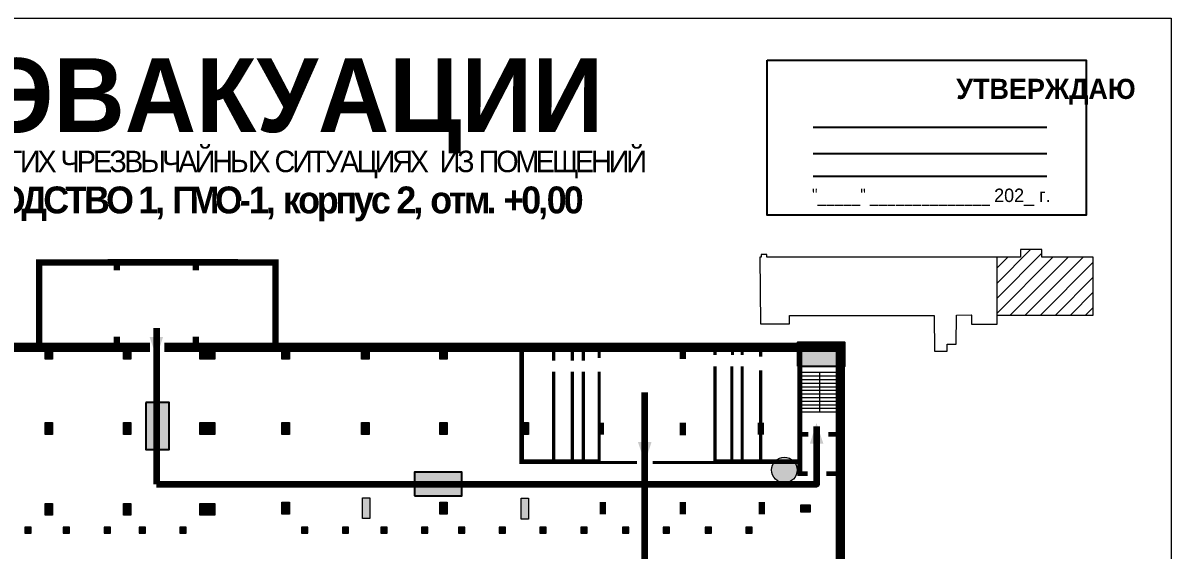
# Model space of a CAD drawing. Header units: millimetres. Extents: x 13810 to 67229, y 12374 to 21950.
# Drawn here: x 37443.2 to 37785, y 13994.2 to 14151.3 of the extents above; entities that cross this region are included whole.
import ezdxf

# ---------------------------------------------------------------- set-up
doc = ezdxf.new("R2010")
doc.units = ezdxf.units.MM
doc.layers.add('План_Штампы', color=7, linetype='Continuous')
doc.styles.add('обычный', font='arial.ttf')

# ---------------------------------------------------------------- blocks, each defined once
blk = doc.blocks.new('A$C32E8229D')
at = {"true_color": 0xffffff}
blk.add_hatch(color=7, dxfattribs=at).paths.add_polyline_path([(0, 0), (0, -8), (16, -8), (16, 0)])
h = blk.add_hatch(color=126)
h.paths.add_polyline_path([(0.2, -0.2), (15.8, -0.2), (15.8, -7.8), (0.2, -7.8)])
h.paths.add_polyline_path([(13.49, -2.05), (12.08, -2.05), (11.37, -2.63, 0.162397), (11.29, -2.84), (11.29, -3.63), (10.35, -3.63), (10.35, -4.05), (11.68, -4.05), (11.68, -3.48), (12.26, -4.28), (11.29, -5.1), (11.29, -6.78), (11.85, -6.78), (11.85, -5.44), (12.8, -4.64), (12.8, -5.94), (14.46, -5.94), (14.46, -5.39), (13.45, -5.39), (13.45, -3.97), (12.46, -2.59), (13.15, -2.59), (13.69, -3.34), (14.18, -3)], flags=16)
h.paths.add_polyline_path([(10.74, -1.82, 1), (11.8, -1.82, 1)], flags=16)
h.paths.add_polyline_path([(9.39, -3.59), (5.99, -3.59), (6.56, -3.03), (5.91, -3.03), (5.1, -3.83), (5.91, -4.64), (6.56, -4.64), (5.99, -4.09), (9.39, -4.09)], flags=16)
h.paths.add_polyline_path([(4.29, -1.08), (1.72, -1.08), (1.72, -6.6), (4.29, -6.6)], flags=16)
at = {"color": 126}
blk.add_lwpolyline([(16, -8), (0, -8), (0, 0), (16, 0)], close=True, dxfattribs=at)
blk = doc.blocks.new('A$C7B4425F7')
at = {"true_color": 0xffffff}
blk.add_hatch(color=7, dxfattribs=at).paths.add_polyline_path([(0, 0), (-16, 0), (-16, -8), (0, -8)])
h = blk.add_hatch(color=126)
h.paths.add_polyline_path([(-0.2, -0.2), (-15.8, -0.2), (-15.8, -7.8), (-0.2, -7.8)])
h.paths.add_polyline_path([(-11.76, -2.03), (-11.76, -3.66), (-11.17, -3.66, -0.568275), (-11.17, -6.18), (-12.58, -6.18), (-12.58, -2.03)], flags=16)
h.paths.add_polyline_path([(-13.33, -4.12, -0.495768), (-13.59, -6.18), (-15.03, -6.18), (-15.03, -2.03), (-13.59, -2.03, -0.487973)], flags=16)
h.paths.add_polyline_path([(-10.25, -2.03), (-9.48, -2.03), (-9.48, -6.18), (-10.25, -6.18)], flags=16)
h.paths.add_polyline_path([(-13.84, -3.69), (-14.24, -3.69), (-14.24, -3.03), (-13.9, -3.03, -0.692621)], flags=0)
h.paths.add_polyline_path([(-9.15, -2.03), (-8.4, -2.03), (-8.04, -3.07), (-7.68, -2.03), (-6.93, -2.03), (-7.64, -4.1), (-6.93, -6.18), (-7.68, -6.18), (-8.04, -5.14), (-8.4, -6.18), (-9.15, -6.18), (-8.44, -4.1)], flags=16)
h.paths.add_polyline_path([(-11.76, -4.46), (-11.42, -4.46, -0.692621), (-11.36, -5.12), (-11.76, -5.12)], flags=0)
h.paths.add_polyline_path([(-13.9, -5.2), (-14.24, -5.2), (-14.24, -4.55), (-13.84, -4.55, -0.708038)], flags=0)
edge = h.paths.add_edge_path(flags=16)
edge.add_ellipse((-5.51, -4.08), major_axis=(0, 2.05), ratio=0.586184, start_angle=0, end_angle=360)
edge = h.paths.add_edge_path(flags=0)
edge.add_ellipse((-5.51, -4.08), major_axis=(0, 1.14), ratio=0.454828, start_angle=0, end_angle=360)
h.paths.add_polyline_path([(-4.13, -4.96, 0.377264), (-3.48, -4.52, 0.0555), (-3.16, -2.03), (-1.66, -2.03), (-1.66, -4.96), (-0.96, -4.96), (-0.96, -7.01), (-1.75, -7.01), (-1.75, -6.18), (-3.3, -6.18), (-3.3, -7.02), (-4.13, -7.02)], flags=16)
h.paths.add_polyline_path([(-2.73, -2.91), (-2.28, -2.91), (-2.28, -4.96), (-3.05, -4.96, 0.079136)], flags=0)
at = {"color": 126}
blk.add_lwpolyline([(-16, -8), (0, -8), (0, 0), (-16, 0)], close=True, dxfattribs=at)
blk = doc.blocks.new('A$C7B8C2D5B')
at = {"lineweight": 0}
h = blk.add_hatch(color=5, dxfattribs=at)
h.dxf.hatch_style = 1
h.paths.add_polyline_path([(1.4, -3.02, 1), (-2.11, -3.02, 1)])
at = {"color": 5, "lineweight": 0}
blk.add_circle((-0.36, -3.02), 1.75, dxfattribs=at)

msp = doc.modelspace()

# ---------------------------------------------------------------- hatches: boundary and pattern name
at = {"lineweight": 0, "true_color": 0x000000}
h = msp.add_hatch(dxfattribs=at)
h.set_pattern_fill('ANSI31', color=18, angle=180)
h.set_pattern_definition([(225, (72651.9536, 27969.7167), (2.24506403, -2.24506403), [])])
h.paths.add_polyline_path([(37761.9, 14064.24), (37761.9, 14081.44), (37746.6, 14081.44), (37746.6, 14083.74), (37740.21, 14083.74), (37740.21, 14081.44), (37733.23, 14081.44), (37733.23, 14064.24)])
at = {"lineweight": 0}
h = msp.add_hatch(color=256, dxfattribs=at)
h.dxf.hatch_style = 1
h.paths.add_polyline_path([(37449.76, 14051.07), (37451.99, 14051.07), (37451.99, 14054.64), (37449.76, 14054.64)])
h = msp.add_hatch(color=256, dxfattribs=at)
h.dxf.hatch_style = 1
h.paths.add_polyline_path([(37473.08, 14051.07), (37475.3, 14051.07), (37475.3, 14054.64), (37473.08, 14054.64)])
h = msp.add_hatch(color=256, dxfattribs=at)
h.dxf.hatch_style = 1
h.paths.add_polyline_path([(37495.82, 14051.07), (37498.04, 14051.07), (37498.04, 14054.64), (37495.82, 14054.64)])
h = msp.add_hatch(color=256, dxfattribs=at)
h.dxf.hatch_style = 1
h.paths.add_polyline_path([(37498.04, 14051.07), (37500.27, 14051.07), (37500.27, 14054.64), (37498.04, 14054.64)])
h = msp.add_hatch(color=256, dxfattribs=at)
h.dxf.hatch_style = 1
h.paths.add_polyline_path([(37520.28, 14051.07), (37522.5, 14051.07), (37522.5, 14054.64), (37520.28, 14054.64)])
h = msp.add_hatch(color=256, dxfattribs=at)
h.dxf.hatch_style = 1
h.paths.add_polyline_path([(37544.03, 14051.07), (37546.25, 14051.07), (37546.25, 14054.64), (37544.03, 14054.64)])
h = msp.add_hatch(color=256, dxfattribs=at)
h.dxf.hatch_style = 1
h.paths.add_polyline_path([(37567.32, 14051.07), (37569.54, 14051.07), (37569.54, 14054.64), (37567.32, 14054.64)])
h = msp.add_hatch(color=256, dxfattribs=at)
h.dxf.hatch_style = 1
h.paths.add_polyline_path([(37449.76, 14028.65), (37451.99, 14028.65), (37451.99, 14032.22), (37449.76, 14032.22)])
h = msp.add_hatch(color=256, dxfattribs=at)
h.dxf.hatch_style = 1
h.paths.add_polyline_path([(37473.08, 14028.65), (37475.3, 14028.65), (37475.3, 14032.22), (37473.08, 14032.22)])
h = msp.add_hatch(color=256, dxfattribs=at)
h.dxf.hatch_style = 1
h.paths.add_polyline_path([(37495.82, 14028.65), (37498.04, 14028.65), (37498.04, 14032.22), (37495.82, 14032.22)])
h = msp.add_hatch(color=256, dxfattribs=at)
h.dxf.hatch_style = 1
h.paths.add_polyline_path([(37498.04, 14028.65), (37500.27, 14028.65), (37500.27, 14032.22), (37498.04, 14032.22)])
h = msp.add_hatch(color=256, dxfattribs=at)
h.dxf.hatch_style = 1
h.paths.add_polyline_path([(37520.28, 14028.65), (37522.5, 14028.65), (37522.5, 14032.22), (37520.28, 14032.22)])
h = msp.add_hatch(color=256, dxfattribs=at)
h.dxf.hatch_style = 1
h.paths.add_polyline_path([(37544.03, 14028.65), (37546.25, 14028.65), (37546.25, 14032.22), (37544.03, 14032.22)])
h = msp.add_hatch(color=256, dxfattribs=at)
h.dxf.hatch_style = 1
h.paths.add_polyline_path([(37567.32, 14028.65), (37569.54, 14028.65), (37569.54, 14032.22), (37567.32, 14032.22)])
h = msp.add_hatch(color=256, dxfattribs=at)
h.dxf.hatch_style = 1
h.paths.add_polyline_path([(37591.5, 14028.65), (37593.72, 14028.65), (37593.72, 14032.22), (37591.5, 14032.22)])
h = msp.add_hatch(color=256, dxfattribs=at)
h.dxf.hatch_style = 1
h.paths.add_polyline_path([(37449.76, 14004.59), (37451.99, 14004.59), (37451.99, 14008.15), (37449.76, 14008.15)])
h = msp.add_hatch(color=256, dxfattribs=at)
h.dxf.hatch_style = 1
h.paths.add_polyline_path([(37473.08, 14004.59), (37475.3, 14004.59), (37475.3, 14008.15), (37473.08, 14008.15)])
h = msp.add_hatch(color=256, dxfattribs=at)
h.dxf.hatch_style = 1
h.paths.add_polyline_path([(37495.82, 14004.59), (37498.04, 14004.59), (37498.04, 14008.15), (37495.82, 14008.15)])
h = msp.add_hatch(color=256, dxfattribs=at)
h.dxf.hatch_style = 1
h.paths.add_polyline_path([(37498.04, 14004.59), (37500.27, 14004.59), (37500.27, 14008.15), (37498.04, 14008.15)])
h = msp.add_hatch(color=256, dxfattribs=at)
h.dxf.hatch_style = 1
h.paths.add_polyline_path([(37520.28, 14004.9), (37522.5, 14004.9), (37522.5, 14008.46), (37520.28, 14008.46)])
h = msp.add_hatch(color=256, dxfattribs=at)
h.dxf.hatch_style = 1
h.paths.add_polyline_path([(37544.28, 14003.66), (37546.51, 14003.66), (37546.51, 14009.82), (37544.28, 14009.82)])
h = msp.add_hatch(color=256, dxfattribs=at)
h.dxf.hatch_style = 1
h.paths.add_polyline_path([(37567.32, 14004.9), (37569.54, 14004.9), (37569.54, 14008.46), (37567.32, 14008.46)])
h = msp.add_hatch(color=256, dxfattribs=at)
h.dxf.hatch_style = 1
h.paths.add_polyline_path([(37591.5, 14003.4), (37593.72, 14003.4), (37593.72, 14009.7), (37591.5, 14009.7)])
h = msp.add_hatch(color=256, dxfattribs=at)
h.dxf.hatch_style = 1
h.paths.add_polyline_path([(37674.83, 14005.51), (37677.61, 14005.51), (37677.61, 14007.74), (37674.83, 14007.74)])
h = msp.add_hatch(color=256, dxfattribs=at)
h.dxf.hatch_style = 1
h.paths.add_polyline_path([(37443.72, 14001.05), (37443.72, 13999.29), (37445.6, 13999.29), (37445.6, 14001.05)])
h = msp.add_hatch(color=256, dxfattribs=at)
h.dxf.hatch_style = 1
h.paths.add_polyline_path([(37455.18, 14001.05), (37455.18, 13999.29), (37457.05, 13999.29), (37457.05, 14001.05)])
h = msp.add_hatch(color=256, dxfattribs=at)
h.dxf.hatch_style = 1
h.paths.add_polyline_path([(37467.32, 14001.05), (37467.32, 13999.29), (37469.2, 13999.29), (37469.2, 14001.05)])
h = msp.add_hatch(color=256, dxfattribs=at)
h.dxf.hatch_style = 1
h.paths.add_polyline_path([(37477.75, 14001.05), (37477.75, 13999.29), (37479.62, 13999.29), (37479.62, 14001.05)])
h = msp.add_hatch(color=256, dxfattribs=at)
h.dxf.hatch_style = 1
h.paths.add_polyline_path([(37489.9, 14001.05), (37489.9, 13999.29), (37491.77, 13999.29), (37491.77, 14001.05)])
h = msp.add_hatch(color=256, dxfattribs=at)
h.dxf.hatch_style = 1
h.paths.add_polyline_path([(37526.13, 14001.05), (37526.13, 13999.29), (37528, 13999.29), (37528, 14001.05)])
h = msp.add_hatch(color=256, dxfattribs=at)
h.dxf.hatch_style = 1
h.paths.add_polyline_path([(37538.28, 14001.05), (37538.28, 13999.29), (37540.15, 13999.29), (37540.15, 14001.05)])
h = msp.add_hatch(color=256, dxfattribs=at)
h.dxf.hatch_style = 1
h.paths.add_polyline_path([(37549.73, 14001.05), (37549.73, 13999.29), (37551.6, 13999.29), (37551.6, 14001.05)])
h = msp.add_hatch(color=256, dxfattribs=at)
h.dxf.hatch_style = 1
h.paths.add_polyline_path([(37561.88, 14001.05), (37561.88, 13999.29), (37563.75, 13999.29), (37563.75, 14001.05)])
h = msp.add_hatch(color=256, dxfattribs=at)
h.dxf.hatch_style = 1
h.paths.add_polyline_path([(37572.85, 14001.05), (37572.85, 13999.29), (37574.73, 13999.29), (37574.73, 14001.05)])
h = msp.add_hatch(color=256, dxfattribs=at)
h.dxf.hatch_style = 1
h.paths.add_polyline_path([(37585, 14001.05), (37585, 13999.29), (37586.88, 13999.29), (37586.88, 14001.05)])
h = msp.add_hatch(color=256, dxfattribs=at)
h.dxf.hatch_style = 1
h.paths.add_polyline_path([(37597.13, 14001.05), (37597.13, 13999.29), (37599, 13999.29), (37599, 14001.05)])
h = msp.add_hatch(color=256, dxfattribs=at)
h.dxf.hatch_style = 1
h.paths.add_polyline_path([(37609.28, 14001.05), (37609.28, 13999.29), (37611.15, 13999.29), (37611.15, 14001.05)])
h = msp.add_hatch(color=256, dxfattribs=at)
h.dxf.hatch_style = 1
h.paths.add_polyline_path([(37621.7, 14001.05), (37621.7, 13999.29), (37623.57, 13999.29), (37623.57, 14001.05)])
h = msp.add_hatch(color=256, dxfattribs=at)
h.dxf.hatch_style = 1
h.paths.add_polyline_path([(37633.85, 14001.05), (37633.85, 13999.29), (37635.72, 13999.29), (37635.72, 14001.05)])
h = msp.add_hatch(color=256, dxfattribs=at)
h.dxf.hatch_style = 1
h.paths.add_polyline_path([(37646.32, 14001.05), (37646.32, 13999.29), (37648.19, 13999.29), (37648.19, 14001.05)])
h = msp.add_hatch(color=256, dxfattribs=at)
h.dxf.hatch_style = 1
h.paths.add_polyline_path([(37658.47, 14001.05), (37658.47, 13999.29), (37660.34, 13999.29), (37660.34, 14001.05)])

# ---------------------------------------------------------------- linework, layer by layer
at = {"color": 126, "lineweight": 0, "true_color": 0x008754}
msp.add_lwpolyline([(37185.05, 14152.64), (37785.05, 14152.64), (37785.05, 13757.64), (37185.05, 13757.64)], close=True, dxfattribs=at)
msp.add_lwpolyline([(37185.05, 14152.64), (37785.05, 14152.64), (37785.05, 13757.64), (37185.05, 13757.64)], close=True, dxfattribs=at)
msp.add_lwpolyline([(37185.05, 14152.64), (37785.05, 14152.64), (37785.05, 13757.64), (37185.05, 13757.64)], close=True, dxfattribs=at)
msp.add_lwpolyline([(37185.05, 14152.64), (37785.05, 14152.64), (37785.05, 13757.64), (37185.05, 13757.64)], close=True, dxfattribs=at)
msp.add_lwpolyline([(37664.76, 14140.21), (37759.77, 14140.21), (37759.77, 14094.01), (37664.76, 14094.01)], close=True)
for points in [[(37678.52, 14120.17), (37748.04, 14120.17)], [(37678.52, 14112.4), (37748.04, 14112.4)], [(37678.52, 14105.62), (37748.04, 14105.62)]]:
    msp.add_lwpolyline(points)
at = {"lineweight": 0}
for points in [[(37721.12, 14064.24), (37725.53, 14064.28), (37725.59, 14064.24), (37725.59, 14061.52), (37733.23, 14061.52), (37733.23, 14064.24), (37761.9, 14064.24), (37761.9, 14081.44), (37746.6, 14081.44), (37746.6, 14083.74), (37740.21, 14083.74), (37740.21, 14081.44), (37664.73, 14081.44), (37664.73, 14082.28), (37662.99, 14082.28), (37662.99, 14081.44), (37662.64, 14081.44), (37662.76, 14061.71), (37662.76, 14061.58), (37671.4, 14061.58), (37671.4, 14064.14), (37714.51, 14064.14), (37714.63, 14053.5), (37718.41, 14053.5), (37718.41, 14055.53), (37721.06, 14055.53), (37721.12, 14064.24)], [(37733.23, 14064.14), (37733.23, 14081.44)], [(37449.76, 14054.64), (37451.99, 14054.64), (37451.99, 14051.07), (37449.76, 14051.07), (37449.76, 14054.64)], [(37473.08, 14054.64), (37475.3, 14054.64), (37475.3, 14051.07), (37473.08, 14051.07), (37473.08, 14054.64)], [(37495.82, 14054.64), (37498.04, 14054.64), (37498.04, 14051.07), (37495.82, 14051.07), (37495.82, 14054.64)], [(37498.04, 14054.64), (37500.27, 14054.64), (37500.27, 14051.07), (37498.04, 14051.07), (37498.04, 14054.64)], [(37520.28, 14054.64), (37522.5, 14054.64), (37522.5, 14051.07), (37520.28, 14051.07), (37520.28, 14054.64)], [(37544.03, 14054.64), (37546.25, 14054.64), (37546.25, 14051.07), (37544.03, 14051.07), (37544.03, 14054.64)], [(37567.32, 14054.64), (37569.54, 14054.64), (37569.54, 14051.07), (37567.32, 14051.07), (37567.32, 14054.64)], [(37686.55, 14047.1), (37674.5, 14047.1)], [(37686.55, 14046.03), (37674.5, 14046.03)], [(37686.55, 14046.03), (37674.5, 14046.03)], [(37686.55, 14044.95), (37674.5, 14044.95)], [(37686.55, 14044.95), (37674.5, 14044.95)], [(37680.32, 14047.1), (37680.32, 14035.29)], [(37686.55, 14043.88), (37674.5, 14043.88)], [(37686.55, 14043.88), (37674.5, 14043.88)], [(37686.55, 14042.8), (37674.5, 14042.8)], [(37686.55, 14042.8), (37674.5, 14042.8)], [(37686.55, 14041.73), (37674.5, 14041.73)], [(37686.55, 14041.73), (37674.5, 14041.73)], [(37686.55, 14040.66), (37674.5, 14040.66)], [(37686.55, 14040.66), (37674.5, 14040.66)], [(37686.55, 14039.58), (37674.5, 14039.58)], [(37686.55, 14039.58), (37674.5, 14039.58)], [(37686.55, 14038.51), (37674.5, 14038.51)], [(37686.55, 14038.51), (37674.5, 14038.51)], [(37686.55, 14037.43), (37674.5, 14037.43)], [(37686.55, 14037.43), (37674.5, 14037.43)], [(37686.55, 14036.36), (37674.5, 14036.36)], [(37686.55, 14036.36), (37674.5, 14036.36)], [(37686.55, 14035.29), (37674.5, 14035.29)], [(37449.76, 14032.22), (37451.99, 14032.22), (37451.99, 14028.65), (37449.76, 14028.65), (37449.76, 14032.22)], [(37473.08, 14032.22), (37475.3, 14032.22), (37475.3, 14028.65), (37473.08, 14028.65), (37473.08, 14032.22)], [(37495.82, 14032.22), (37498.04, 14032.22), (37498.04, 14028.65), (37495.82, 14028.65), (37495.82, 14032.22)], [(37498.04, 14032.22), (37500.27, 14032.22), (37500.27, 14028.65), (37498.04, 14028.65), (37498.04, 14032.22)], [(37520.28, 14032.22), (37522.5, 14032.22), (37522.5, 14028.65), (37520.28, 14028.65), (37520.28, 14032.22)], [(37544.03, 14032.22), (37546.25, 14032.22), (37546.25, 14028.65), (37544.03, 14028.65), (37544.03, 14032.22)], [(37567.32, 14032.22), (37569.54, 14032.22), (37569.54, 14028.65), (37567.32, 14028.65), (37567.32, 14032.22)], [(37591.5, 14032.22), (37593.72, 14032.22), (37593.72, 14028.65), (37591.5, 14028.65), (37591.5, 14032.22)], [(37449.76, 14008.15), (37451.99, 14008.15), (37451.99, 14004.59), (37449.76, 14004.59), (37449.76, 14008.15)], [(37473.08, 14008.15), (37475.3, 14008.15), (37475.3, 14004.59), (37473.08, 14004.59), (37473.08, 14008.15)], [(37495.82, 14008.15), (37498.04, 14008.15), (37498.04, 14004.59), (37495.82, 14004.59), (37495.82, 14008.15)], [(37498.04, 14008.15), (37500.27, 14008.15), (37500.27, 14004.59), (37498.04, 14004.59), (37498.04, 14008.15)], [(37520.28, 14008.46), (37522.5, 14008.46), (37522.5, 14004.9), (37520.28, 14004.9), (37520.28, 14008.46)], [(37544.28, 14009.82), (37546.51, 14009.82), (37546.51, 14003.66), (37544.28, 14003.66), (37544.28, 14009.82)], [(37567.32, 14008.46), (37569.54, 14008.46), (37569.54, 14004.9), (37567.32, 14004.9), (37567.32, 14008.46)], [(37591.5, 14009.7), (37593.72, 14009.7), (37593.72, 14003.4), (37591.5, 14003.4), (37591.5, 14009.7)], [(37674.83, 14007.74), (37677.61, 14007.74), (37677.61, 14005.51), (37674.83, 14005.51), (37674.83, 14007.74)], [(37445.6, 14001.05), (37443.72, 14001.05), (37443.72, 13999.29), (37445.6, 13999.29), (37445.6, 14001.05)], [(37457.05, 14001.05), (37455.18, 14001.05), (37455.18, 13999.29), (37457.05, 13999.29), (37457.05, 14001.05)], [(37469.2, 14001.05), (37467.32, 14001.05), (37467.32, 13999.29), (37469.2, 13999.29), (37469.2, 14001.05)], [(37479.62, 14001.05), (37477.75, 14001.05), (37477.75, 13999.29), (37479.62, 13999.29), (37479.62, 14001.05)], [(37491.77, 14001.05), (37489.9, 14001.05), (37489.9, 13999.29), (37491.77, 13999.29), (37491.77, 14001.05)], [(37528, 14001.05), (37526.13, 14001.05), (37526.13, 13999.29), (37528, 13999.29), (37528, 14001.05)], [(37540.15, 14001.05), (37538.28, 14001.05), (37538.28, 13999.29), (37540.15, 13999.29), (37540.15, 14001.05)], [(37551.6, 14001.05), (37549.73, 14001.05), (37549.73, 13999.29), (37551.6, 13999.29), (37551.6, 14001.05)], [(37563.75, 14001.05), (37561.88, 14001.05), (37561.88, 13999.29), (37563.75, 13999.29), (37563.75, 14001.05)], [(37574.73, 14001.05), (37572.85, 14001.05), (37572.85, 13999.29), (37574.73, 13999.29), (37574.73, 14001.05)], [(37586.88, 14001.05), (37585, 14001.05), (37585, 13999.29), (37586.88, 13999.29), (37586.88, 14001.05)], [(37599, 14001.05), (37597.13, 14001.05), (37597.13, 13999.29), (37599, 13999.29), (37599, 14001.05)], [(37611.15, 14001.05), (37609.28, 14001.05), (37609.28, 13999.29), (37611.15, 13999.29), (37611.15, 14001.05)], [(37623.57, 14001.05), (37621.7, 14001.05), (37621.7, 13999.29), (37623.57, 13999.29), (37623.57, 14001.05)], [(37635.72, 14001.05), (37633.85, 14001.05), (37633.85, 13999.29), (37635.72, 13999.29), (37635.72, 14001.05)], [(37648.19, 14001.05), (37646.32, 14001.05), (37646.32, 13999.29), (37648.19, 13999.29), (37648.19, 14001.05)], [(37660.34, 14001.05), (37658.47, 14001.05), (37658.47, 13999.29), (37660.34, 13999.29), (37660.34, 14001.05)]]:
    msp.add_lwpolyline(points, dxfattribs=at)
for points, const_width in [([(37475.38, 14079.94), (37447.98, 14079.94), (37447.98, 14054.64)], 1.88), ([(37471.12, 14077.54), (37471.12, 14079.94)], 1.88), ([(37497.13, 14079.94), (37485.46, 14079.94)], 1.88), ([(37494.65, 14077.54), (37494.65, 14079.94)], 1.88), ([(37518.34, 14054.64), (37518.34, 14079.94), (37507.2, 14079.94)], 1.88), ([(37471.12, 14057.84), (37471.12, 14054.64)], 1.88), ([(37494.65, 14057.84), (37494.65, 14054.64)], 1.88), ([(37481.03, 14054.64), (37307.33, 14054.64)], 2.82), ([(37634.12, 13865.47), (37686.55, 13865.47), (37686.55, 14054.64), (37485.22, 14054.64)], 2.82), ([(37614.75, 14020.53), (37591.64, 14020.53), (37591.64, 14054.64)], 1.41), ([(37601.22, 14050.68), (37601.22, 14054.64)], 0.941), ([(37606.77, 14050.68), (37606.77, 14054.64)], 0.941), ([(37610.03, 14050.68), (37610.03, 14054.64)], 0.941), ([(37614.75, 14051.44), (37614.75, 14054.64)], 0.941), ([(37639.63, 14051.17), (37639.63, 14054.64)], 1.88), ([(37649.24, 14052.32), (37649.24, 14054.64)], 0.941), ([(37654.47, 14052.32), (37654.47, 14054.64)], 0.941), ([(37657.32, 14052.32), (37657.32, 14054.64)], 0.941), ([(37662.86, 14051.84), (37662.86, 14054.64)], 0.941), ([(37674.5, 14054.64), (37674.5, 14017), (37676.82, 14017)], 1.41), ([(37601.22, 14047.35), (37601.22, 14020.53)], 0.941), ([(37606.77, 14020.53), (37606.77, 14047.35)], 0.941), ([(37610.03, 14047.35), (37610.03, 14020.53)], 0.941), ([(37626.06, 14020.3), (37614.75, 14020.3), (37614.75, 14047.35)], 0.941), ([(37649.24, 14048.98), (37649.24, 14020.3), (37630.64, 14020.3)], 0.941), ([(37654.26, 14020.54), (37654.26, 14048.98)], 0.941), ([(37657.32, 14048.98), (37657.32, 14020.54)], 0.941), ([(37662.86, 14047.82), (37662.86, 14020.54)], 0.941), ([(37615.27, 14032.22), (37615.27, 14028.59)], 1.88), ([(37639.63, 14032.22), (37639.63, 14028.41)], 1.88), ([(37662.88, 14032.22), (37662.88, 14028.59)], 1.88), ([(37677.04, 14028.73), (37674.5, 14028.73)], 1.41), ([(37683.02, 14028.73), (37686.55, 14028.73)], 1.41), ([(37674.5, 14020.54), (37649.24, 14020.54)], 1.41), ([(37682.36, 14017), (37686.55, 14017)], 1.41), ([(37615.84, 14008.5), (37615.84, 14004.87)], 1.88), ([(37639.63, 14008.5), (37639.63, 14004.87)], 1.88), ([(37663.16, 14008.5), (37663.16, 14004.87)], 1.88)]:
    msp.add_lwpolyline(points, dxfattribs=dict(at, const_width=const_width))
at = {"lineweight": 100}
msp.add_lwpolyline([(37507.2, 14079.94), (37468.47, 14079.94)], dxfattribs=at)
at = {"color": 126, "lineweight": 100, "true_color": 0x008754}
for points in [[(37482.97, 14060.35), (37482.97, 14013.85)], [(37628.38, 13871.96), (37628.38, 14041.15)], [(37628.38, 14013.85), (37679.55, 14013.85), (37679.55, 14031.01)], [(37482.97, 14013.85), (37628.38, 14013.85)]]:
    msp.add_lwpolyline(points, dxfattribs=at)
at = {"layer": 'План_Штампы', "color": 126, "true_color": 0x008754}
for points in [[(37480.87, 14057.74), (37484.89, 14057.74), (37482.91, 14051.55)], [(37681.52, 14025.92), (37677.49, 14025.92), (37679.48, 14032.1)], [(37626.32, 14026.4), (37630.34, 14026.39), (37628.36, 14020.21)]]:
    msp.add_solid(points, dxfattribs=at)

# ---------------------------------------------------------------- block references
at = {"xscale": 2.177419353276491, "yscale": 2.177419353276491, "zscale": 2.177419353276491, "rotation": 180}
msp.add_blockref('A$C7B8C2D5B', (37669.13, 14011.51), dxfattribs=at)
at = {"layer": 'План_Штампы', "xscale": 0.8800000000000001, "yscale": 0.8800000000000001, "zscale": 0.8800000000000001}
msp.add_blockref('A$C7B4425F7', (37687.93, 14056.03), dxfattribs=at)
at = {"layer": 'План_Штампы', "color": 126, "true_color": 0x008754, "xscale": -0.8800000000000001, "yscale": 0.8800000000000001, "zscale": 0.8800000000000001, "rotation": 270}
msp.add_blockref('A$C32E8229D', (37486.75, 14024.15), dxfattribs=at)
at = {"layer": 'План_Штампы', "color": 126, "true_color": 0x008754, "xscale": -0.8800000000000001, "yscale": 0.8800000000000001, "zscale": 0.8800000000000001}
msp.add_blockref('A$C32E8229D', (37573.83, 14017.45), dxfattribs=at)

# ---------------------------------------------------------------- texts
at = {"lineweight": 0, "style": 'обычный'}
for s, insert, char_height, width, attachment_point in [('{\\fProxima Nova Rg|b1|i0|c204|p2;ПЛАН ЭВАКУАЦИИ}', (37338.86, 14140.74), 22, 493.8901, 1), ('\\pi-18,l18,t18;{\\fProxima Nova Rg|b1|i0|c204|p2;УТВЕРЖДАЮ\\H1.1997x; }', (37747.8, 14130.75), 6, 126.6484, 5), ('{\\fArial Narrow|b0|i0|c204|p34;"_____" ______________ \\fProxima Nova Rg|b0|i0|c204|p2;202_ г. }', (37713.67, 14099.33), 4, 78.6503, 5)]:
    msp.add_mtext(s, dxfattribs=dict(at, insert=insert, char_height=char_height, width=width, attachment_point=attachment_point))
at = {"color": 0, "lineweight": 0, "insert": (37490.6, 14113.33), "char_height": 8, "width": 449.2158, "attachment_point": 5, "style": 'обычный'}
msp.add_mtext('{\\fArial Black|b1|i0|c204|p34;\\H2x;\\T0.85;  \\fArial Narrow|b0|i0|c204|p34;\\H0.8x;\\W0.9;\\P\\fProxima Nova Rg|b0|i0|c204|p2;\\H0.5x;\\W1;\\C256;ПРИ ПОЖАРЕ  ИЛИ ДРУГИХ ЧРЕЗВЫЧАЙНЫХ СИТУАЦИЯХ  ИЗ ПОМЕЩЕНИЙ \\fProxima Nova Rg|b1|i0|c204|p2;\\H1.25x;\\PЦЭН: ПРОИЗВОДСТВО 1, ГМО-1, корпус 2, отм. +0,00}', dxfattribs=at)

doc.saveas('drawing.dxf')
